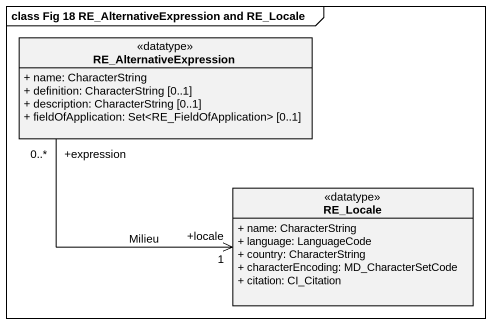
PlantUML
@startuml
mainframe class Fig 18 RE_AlternativeExpression and RE_Locale
hide circle
hide empty members
skinparam classAttributeIconSize 0
class RE_AlternativeExpression <<datatype>> {
  + name: CharacterString
  + definition: CharacterString [0..1]
  + description: CharacterString [0..1]
  + fieldOfApplication: Set<RE_FieldOfApplication> [0..1]
}
class RE_Locale <<datatype>> {
  + name: CharacterString
  + language: LanguageCode
  + country: CharacterString
  + characterEncoding: MD_CharacterSetCode
  + citation: CI_Citation
}
RE_AlternativeExpression "+expression\n0..*" --> "+locale\n1" RE_Locale : Milieu
@enduml
